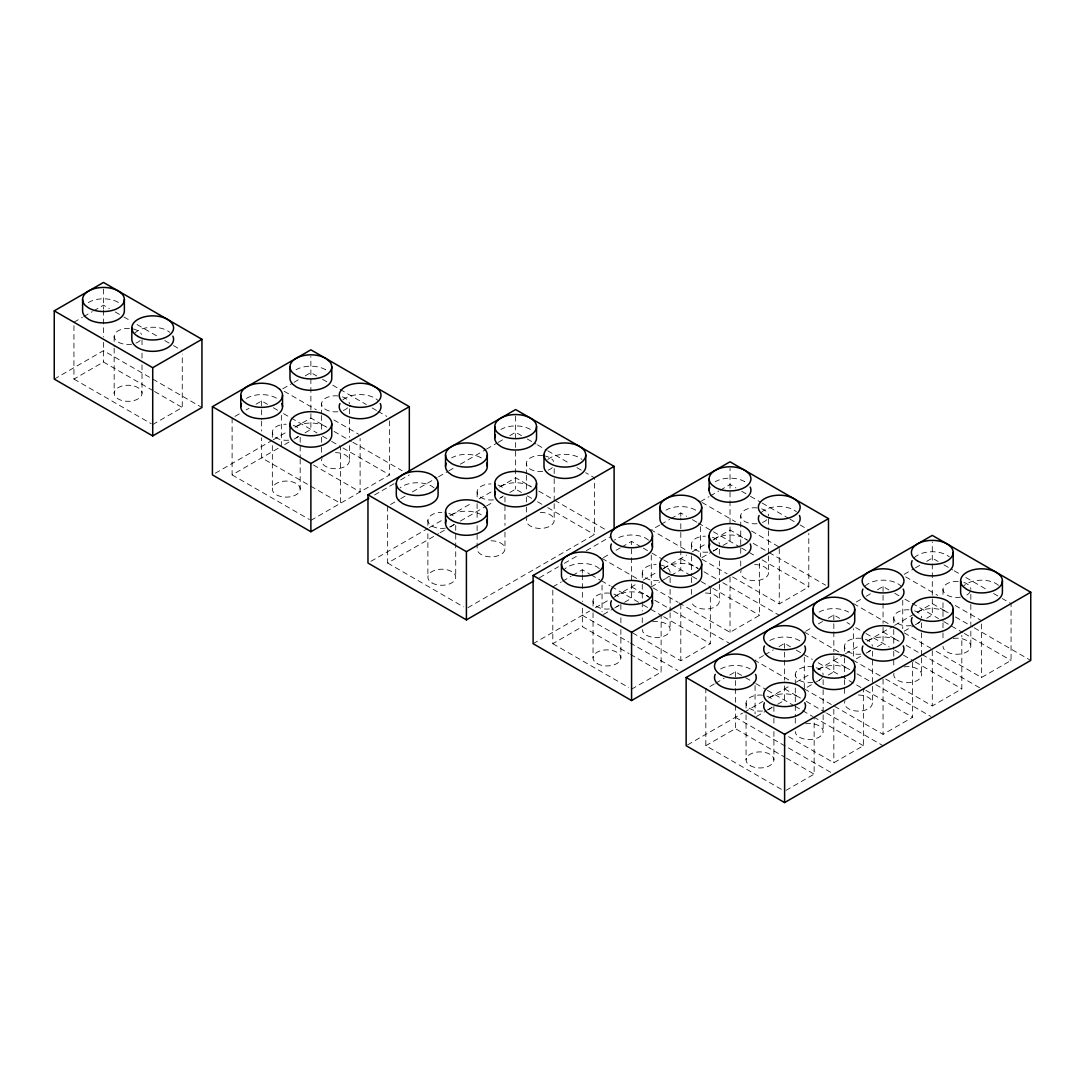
<?xml version="1.0" encoding="UTF-8"?>
<svg xmlns="http://www.w3.org/2000/svg" width="1085" height="1085" viewBox="0 0 1085 1085"><rect width="100%" height="100%" fill="white"/><g stroke="black" fill="none" stroke-linecap="round" stroke-linejoin="round"><path stroke-width="0.75" stroke-dasharray="5 3.75" d="M73.943 322.231L82.379 317.363M83.789 316.549L92.225 311.68M93.636 310.866L103.482 305.183L109.314 308.547M54.25 379.085L103.482 350.658L201.946 407.499M73.943 325.581L73.943 379.085L103.482 362.024L153.08 390.654M152.714 424.56L182.253 407.499L182.253 353.995M234.916 416.423L240.544 413.168M246.173 409.927L248.98 408.299M256.019 404.23L261.648 400.989L267.48 404.352M282.751 388.81L292.584 383.127M293.994 382.313L298.212 379.872M305.251 375.817L310.88 372.562L316.712 375.939M215.318 473.209L271.779 440.618M273.23 439.778L287.715 431.423M294.944 427.232L310.88 418.037L326.802 427.232M232.109 418.037L232.109 474.891L278.791 447.942M288.99 442.043L281.34 446.464L281.34 413.019M293.994 439.154L298.212 436.726M305.048 432.779L310.88 429.416L310.88 356.477M310.88 520.366L389.637 474.891L389.637 418.037M374.583 494.95L394.859 483.245M400.65 479.909L409.33 474.891M390.559 504.498L399.294 499.466M400.745 498.625L405.112 496.103M412.381 491.912L437.106 477.631M438.557 476.79L447.291 471.758M448.742 470.917L454.561 467.554M460.379 464.19L485.103 449.922M486.555 449.082L496.74 443.195M498.191 442.368L502.558 439.845M509.828 435.641L515.646 432.291L521.492 435.655M370.88 561.338L427.91 528.422M429.375 527.568L443.996 519.132M449.855 515.755L471.785 503.087M479.095 498.869L492.251 491.274M499.561 487.043L515.646 477.766L531.582 486.962M387.657 506.18L387.657 563.034L438.557 533.644M440.022 532.803L444.375 530.28M450.194 526.917L454.561 524.408M460.379 521.044L485.103 506.763M486.555 505.922L493.838 501.731M499.656 498.368L502.558 496.686M509.828 492.495L515.646 489.132L521.492 492.495M467.879 607.668L594.417 534.607L594.417 477.766L585.669 472.707M539.53 577.668L558.544 566.682M564.39 563.305L579.01 554.869M586.32 550.651L611.18 536.302M552.808 586.849L561.243 581.98M562.654 581.167L571.09 576.284M572.5 575.484L582.347 569.788L589.643 574.006M603.436 557.609L610.475 553.553M616.104 550.298L620.322 547.871M621.732 547.057L631.578 541.374L641.791 547.26M659.707 525.126L651.271 529.995L687.727 551.058M661.118 524.313L669.553 519.444M670.964 518.63L680.81 512.947L686.642 516.311M700.49 501.582L708.939 496.713M710.336 495.899L718.785 491.017M720.182 490.217L730.029 484.52L735.874 487.897M533.115 643.69L589.589 611.086M595.38 607.749L608.4 600.222M615.643 596.045L637.37 583.499M643.161 580.163L657.632 571.795M663.423 568.459L686.602 555.086M692.393 551.736L706.864 543.382M714.106 539.204L730.029 530.009L747.402 540.032M552.808 590.186L552.808 643.69L582.347 626.642L629.015 653.59M603.436 614.463L613.283 608.78M614.693 607.966L623.129 603.084M624.54 602.284L631.578 598.215L631.578 546.392M651.271 586.849L659.707 581.98M661.118 581.167L669.553 576.298M670.964 575.484L680.81 569.788L680.81 517.965M701.9 557.609L711.746 551.926M713.157 551.112L721.593 546.243M723.003 545.429L730.029 541.374L730.029 468.449M631.578 689.165L661.118 672.117L661.118 615.276M632.663 632.962L680.81 660.751L710.336 643.69L710.336 586.849M678.979 602.853L730.029 632.324L759.568 615.276L759.568 558.422M732.592 576.949L779.261 603.897L808.8 586.849L808.8 533.345M714.269 683.998L705.833 688.866L705.833 745.707L784.604 791.196M715.68 683.184L724.115 678.315M729.744 675.06L735.372 671.818L744.12 676.864M763.501 655.571L755.065 660.439L790.07 680.661M764.911 654.757L773.347 649.888M778.976 646.633L784.604 643.391L790.436 646.755M805.694 631.212L812.733 627.144M818.361 623.902L822.579 621.461M828.208 618.219L833.836 614.964L839.668 618.341M856.336 601.972L860.554 599.544M866.183 596.289L870.401 593.848M877.44 589.792L883.054 586.551L888.9 589.914M904.158 574.358L914.004 568.676M915.414 567.862L921.043 564.62M926.658 561.365L932.286 558.124L938.118 561.487M687.592 744.88L742.615 713.116M744.052 712.275L762.877 701.412M768.668 698.062L790.395 685.53M796.187 682.18L810.658 673.826M817.9 669.635L843.967 654.594M845.418 653.753L859.89 645.399M867.132 641.221L893.199 626.167M894.65 625.34L932.286 603.599L948.222 612.794M705.833 745.707L735.372 728.659L784.97 757.289M756.476 716.48L766.308 710.797M767.719 709.983L776.155 705.114M777.565 704.301L784.604 700.232L784.604 681.841M804.297 657.103L804.297 688.866L814.143 683.184M815.54 682.37L822.579 678.315M828.208 675.06L833.836 671.818L833.836 653.428M856.336 658.826L860.554 656.384M866.183 653.143L870.401 650.702M877.44 646.646L883.054 643.391L883.054 625.001M904.158 631.212L914.004 625.53M915.414 624.716L921.043 621.461M926.658 618.219L932.286 614.964L932.286 542.039M786.001 790.382L814.143 774.134L814.143 717.293M788.605 736.661L833.836 762.769L863.362 745.707L863.362 688.866M804.297 688.866L883.054 734.342L912.593 717.293L912.593 660.439M885.618 678.966L932.286 705.928L961.825 688.866L961.825 635.362M936.301 651.393L981.518 677.501L1011.057 660.439L1011.057 603.599L1002.309 598.54M943.964 564.865L952.711 569.91M954.176 570.751L960.008 574.128M965.84 577.491L987.716 590.118M993.548 593.495L1000.845 597.699M905.663 576.867L937.766 595.394M955.261 605.498L981.518 620.647M741.706 491.261L749.003 495.479M750.454 496.32L760.666 502.206M762.131 503.047L788.375 518.21M789.839 519.05L798.587 524.109M800.052 524.95L808.8 529.995M955.451 616.972L972.838 627.008M974.276 627.849L1030.75 660.439M894.732 593.278L899.099 595.814M904.944 599.178L910.776 602.541M912.227 603.382L938.484 618.545M943.964 621.705L962.924 632.65M964.375 633.491L1011.057 660.439M701.954 502.423L735.508 521.79M751.552 531.053L779.261 547.057M753.207 543.382L767.678 551.736M769.129 552.577L825.604 585.181M853.529 603.599L888.534 623.807M904.212 632.867L930.835 648.233M692.474 519.688L696.855 522.211M698.306 523.051L740.241 547.26M741.706 548.115L756.652 556.741M762.131 559.901L808.8 586.849M883.054 632.026L898.99 641.221M906.233 645.399L920.704 653.753M922.155 654.594L980.067 688.026M846.965 622.546L849.88 624.228M855.712 627.605L864.46 632.65M865.925 633.491L889.266 646.972M894.732 650.132L902.381 654.553M903.479 655.177L913.692 661.077M915.157 661.918L961.825 688.866M527.324 439.018L536.071 444.077M537.536 444.918L546.284 449.977M547.735 450.817L569.625 463.444M576.908 467.649L584.205 471.867M701.954 559.263L727.113 573.789M680.81 558.422L698.184 568.459M703.975 571.795L717.009 579.322M722.8 582.672L779.261 615.276M804.297 632.026L839.302 652.234M880.138 675.819L853.529 660.439L853.529 628.676M643.242 548.115L650.539 552.319M651.99 553.16L662.203 559.06M663.667 559.901L691.009 575.687M692.474 576.528L700.137 580.95M701.222 581.587L711.434 587.473M712.899 588.328L759.568 615.276M833.836 660.439L849.758 669.635M857.001 673.826L870.034 681.339M875.826 684.689L930.849 716.453M538.811 491.139L553.296 499.493M554.747 500.334L606.868 530.429M796.268 650.132L812.312 659.395M818.144 662.759L840.034 675.399M841.485 676.24L864.46 689.504M865.925 690.345L912.593 717.293M527.324 495.872L531.691 498.395M537.536 501.758L541.903 504.294M547.735 507.658L594.417 534.607M322.543 379.302L326.924 381.825M332.756 385.202L338.588 388.566M340.053 389.406L366.31 404.569M372.141 407.933L376.522 410.455M377.973 411.31L386.721 416.355M602.039 558.422L638.509 579.485M653.089 587.894L677.881 602.216M631.578 586.849L648.952 596.886M654.743 600.222L672.117 610.258M673.568 611.086L730.029 643.69M284.256 391.305L316.345 409.832M333.854 419.936L358.647 434.258M591.094 574.847L599.842 579.905M601.307 580.746L610.055 585.792M611.52 586.632L641.791 604.114M643.242 604.955L662.203 615.9M663.667 616.741L710.336 643.69M784.604 688.866L800.527 698.062M806.318 701.412L825.142 712.275M826.594 713.116L883.054 745.707M334.044 431.423L351.418 441.446M352.869 442.287L402.101 470.714M115.146 311.91L122.442 316.128M123.907 316.969L131.19 321.187M137.036 324.551L158.912 337.177M164.744 340.554L172.04 344.759M173.492 345.6L182.253 350.658M745.585 677.705L754.333 682.763M755.797 683.604L765.996 689.504M767.461 690.345L793.718 705.494M795.169 706.335L812.679 716.453M813.777 717.077L863.362 745.707M273.312 407.729L277.692 410.252M283.524 413.616L317.078 432.983M322.543 436.143L330.206 440.564M331.657 441.405L340.419 446.464L340.419 503.304L261.648 457.829L261.648 437.77M342.969 447.942L389.637 474.891M582.347 615.276L628.676 642.022M630.127 642.862L677.908 670.449M313.429 464.99L360.111 491.939L360.111 438.435M630.48 654.431L661.118 672.117M735.372 717.293L833.836 774.134M154.531 391.495L182.253 407.499M786.422 758.13L814.143 774.134M552.808 643.69L628.663 687.483M73.943 379.085L151.249 423.72M387.657 563.034L463.498 606.827M232.109 474.891L309.415 519.525M998.471 585.344L996.233 583.676A20.886 12.057 0 0 0 963.399 586.239M947.015 612.103L947.056 612.13A20.886 12.057 0 0 0 914.167 614.652M744.758 481.659L744.798 481.686A20.886 12.057 0 0 0 715.218 481.713M897.783 640.516L897.824 640.557A20.886 12.057 0 0 0 868.244 640.57M695.526 510.072L695.566 510.113A20.886 12.057 0 0 0 665.987 510.14M530.416 429.443L530.375 429.416A20.886 12.057 0 0 0 500.836 429.47M848.592 668.97L848.551 668.943A20.886 12.057 0 0 0 815.703 671.506M648.532 540.167L646.294 538.499A20.886 12.057 0 0 0 614.422 540.181M481.143 457.843L481.184 457.87A20.886 12.057 0 0 0 451.604 457.897M799.36 697.397L799.319 697.37A20.886 12.057 0 0 0 769.78 697.424M599.3 568.594L597.062 566.926A20.886 12.057 0 0 0 564.227 569.489M325.595 369.7L325.636 369.727A20.886 12.057 0 0 0 296.056 369.754M434.149 487.924L431.911 486.256A20.886 12.057 0 0 0 400.039 487.938M276.404 398.154L276.363 398.114A20.886 12.057 0 0 0 243.528 400.677M118.197 302.308L118.238 302.335A20.886 12.057 0 0 0 86.325 303.976M981.518 623.997L981.518 677.501M970.831 594.404L970.831 602.758M970.831 604.44L970.831 624.499M970.831 631.185L970.831 646.24M942.987 589.386L942.987 596.072M942.987 602.758L942.987 621.149M942.987 622.831L942.987 631.185M942.987 632.853L942.987 639.54M932.286 650.742L932.286 705.928M921.599 622.831L921.599 631.185M921.599 632.853L921.599 656.262M921.599 657.93L921.599 674.653M902.747 600.249L902.747 628.676M893.755 617.813L893.755 627.849M893.755 629.517L893.755 649.576M893.755 651.244L893.755 667.967M883.054 586.551L883.054 601.592M883.054 603.26L883.054 623.332M883.054 679.169L883.054 734.342M872.367 651.244L872.367 684.689M872.367 686.357L872.367 703.08M844.523 646.24L844.523 656.262M844.523 657.93L844.523 678.003M844.523 679.671L844.523 696.394M833.836 614.964L833.836 630.019M833.836 631.687L833.836 651.746M833.836 709.264L833.836 762.769M823.135 679.671L823.135 688.026M823.135 689.707L823.135 713.116M823.135 714.784L823.135 731.507M812.814 666.895A13.929 8.043 0 0 0 795.291 674.653L795.291 686.357M795.291 688.026L795.291 716.453M795.291 718.121L795.291 724.821M784.604 643.391L784.604 658.432M784.604 660.114L784.604 680.173M779.261 548.725L779.261 603.897M773.903 706.416L773.903 716.453M773.903 718.121L773.903 724.807M773.903 731.507L773.903 759.92M768.573 519.132L768.573 529.168M768.573 530.836L768.573 554.245M768.573 555.913L768.573 572.636M755.065 685.53L755.065 713.944M746.06 703.08L746.06 713.116M746.06 714.784L746.06 759.92M757.072 507.875A13.929 8.043 0 0 0 740.729 515.795L740.729 554.245M740.729 560.931L740.729 569.299M735.372 671.818L735.372 686.859M735.372 688.527L735.372 703.582M735.372 705.25L735.372 728.659M730.029 577.152L730.029 632.324M719.341 549.227L719.341 554.245M719.341 560.931L719.341 582.672M719.341 584.34L719.341 601.063A13.929 8.043 0 0 1 705.413 609.092A13.929 8.043 0 0 1 691.498 601.063M700.49 526.659L700.49 556.754M691.498 544.209L691.498 554.245M691.498 555.913L691.498 575.986M691.498 577.654L691.498 582.672M691.498 589.358L691.498 596.045M680.81 512.947L680.81 516.297M680.81 603.897L680.81 660.751M670.11 577.654L670.11 582.672M670.11 589.358L670.11 611.086M670.11 612.767L670.11 629.476M651.271 555.086L651.271 585.181M642.266 572.636L642.266 582.672M642.266 584.34L642.266 611.086M642.266 617.772L642.266 622.79M631.578 541.374L631.578 544.711M620.878 604.399L620.878 611.086M620.878 617.772L620.878 622.79M620.878 629.476L620.878 657.903M602.039 585.181L602.039 611.926M593.034 601.063L593.034 611.086M593.034 612.767L593.034 657.903M582.347 569.788L582.347 573.138M582.347 574.806L582.347 601.565M582.347 608.251L582.347 626.642M554.191 468.571L554.191 476.925M554.191 478.594L554.191 502.002M554.191 503.671L554.191 520.393M542.69 455.632A13.929 8.043 0 0 0 526.347 463.553L526.347 473.575M526.347 475.257L526.347 490.298M526.347 496.984L526.347 505.352M526.347 507.02L526.347 517.057M515.646 416.206L515.646 489.132M504.959 496.984L504.959 525.411M504.959 532.098L504.959 548.82A13.929 8.043 0 0 1 491.03 556.863A13.929 8.043 0 0 1 477.115 548.82L477.115 525.411M477.115 491.966L477.115 502.002M477.115 503.671L477.115 518.725M455.727 525.411L455.727 577.247M427.883 520.393L427.883 525.411M427.883 533.766L427.883 577.247M349.411 408.842L349.411 417.21M349.411 418.878L349.411 437.269M349.411 445.623L349.411 460.677M337.91 395.916A13.929 8.043 0 0 0 321.567 403.823L321.567 413.86M321.567 415.528L321.567 430.582M321.567 437.269L321.567 445.623M321.567 447.305L321.567 457.327M300.179 437.269L300.179 457.327M300.179 459.009L300.179 489.104A13.929 8.043 0 0 1 279.293 496.062A13.929 8.043 0 0 1 279.293 482.133A13.929 8.043 0 0 1 300.179 489.104M272.335 432.25L272.335 437.269M272.335 445.623L272.335 489.104M261.648 400.989L261.648 419.38M261.648 421.048L261.648 431.084M142.013 339.795L142.013 346.481M142.013 353.167L142.013 358.186M142.013 364.872L142.013 393.285A13.929 8.043 0 0 1 121.127 400.257A13.929 8.043 0 0 1 121.127 386.328A13.929 8.043 0 0 1 142.013 393.285M114.169 336.445L114.169 346.481M114.169 348.149L114.169 393.285M103.482 289.098L103.482 309.062M103.482 310.202L103.482 336.947M103.482 342.345L103.482 362.024M717.483 548.237A13.929 8.043 0 0 1 712.384 551.18M707.84 552.129A13.929 8.043 0 0 1 691.552 544.914A13.929 8.043 0 0 1 705.413 536.18M712.384 537.251A13.929 8.043 0 0 1 719.341 544.209M705.413 593.02A13.929 8.043 0 0 1 719.341 601.063M619.02 605.077A13.929 8.043 0 0 1 616.809 606.746M609.377 608.97A13.929 8.043 0 0 1 593.047 600.71A13.929 8.043 0 0 1 610.557 593.292M613.92 594.092A13.929 8.043 0 0 1 620.403 598.974M712.926 540.14A20.886 12.057 0 0 1 747.145 540.14M613.486 597.876A20.886 12.057 0 0 1 649.657 597.876M766.702 519.81A13.929 8.043 0 0 1 761.616 522.753M757.072 523.702A13.929 8.043 0 0 1 740.729 515.795M761.616 508.824A13.929 8.043 0 0 1 768.573 515.795M754.645 564.593A13.929 8.043 0 0 1 768.519 573.341A13.929 8.043 0 0 1 752.231 580.556A13.929 8.043 0 0 1 741.204 570.561M668.251 576.65A13.929 8.043 0 0 1 666.041 578.319M658.609 580.556A13.929 8.043 0 0 1 642.32 573.341A13.929 8.043 0 0 1 656.194 564.593M659.788 564.865A13.929 8.043 0 0 1 670.11 572.636M652.587 621.719A13.929 8.043 0 0 1 669.906 628.079A13.929 8.043 0 0 1 657.402 637.492A13.929 8.043 0 0 1 642.266 629.476M663.694 568.567A20.886 12.057 0 0 1 697.913 568.567M761.182 512.608A20.886 12.057 0 0 1 796.376 511.713M822.661 676.742A13.929 8.043 0 0 1 819.066 680.336M812.814 682.424A13.929 8.043 0 0 1 795.291 674.653M816.178 667.695A13.929 8.043 0 0 1 823.135 674.653M805.612 723.736A13.929 8.043 0 0 1 822.932 730.11A13.929 8.043 0 0 1 810.427 739.509A13.929 8.043 0 0 1 795.291 731.507M769.835 640.543A20.886 12.057 0 0 1 802.683 643.052M970.356 591.474A13.929 8.043 0 0 1 963.873 596.343M960.51 597.157A13.929 8.043 0 0 1 943.001 589.738A13.929 8.043 0 0 1 959.33 581.465M963.873 582.428A13.929 8.043 0 0 1 970.831 589.386M953.295 638.468A13.929 8.043 0 0 1 970.614 644.843A13.929 8.043 0 0 1 958.123 654.241A13.929 8.043 0 0 1 942.987 646.24M864.976 586.198A20.886 12.057 0 0 1 901.147 586.198M858.452 695.037A13.929 8.043 0 0 1 872.313 703.785A13.929 8.043 0 0 1 856.024 711A13.929 8.043 0 0 1 844.998 701.005M870.509 650.254A13.929 8.043 0 0 1 868.285 651.922M860.866 654.146A13.929 8.043 0 0 1 844.537 645.887A13.929 8.043 0 0 1 862.046 638.468M865.41 639.268A13.929 8.043 0 0 1 872.367 646.24M819.066 612.13A20.886 12.057 0 0 1 848.606 612.13M772.045 707.095A13.929 8.043 0 0 1 766.946 710.038M762.402 711A13.929 8.043 0 0 1 746.073 702.727A13.929 8.043 0 0 1 763.596 695.309M766.946 696.122A13.929 8.043 0 0 1 773.429 700.991M904.076 666.895A13.929 8.043 0 0 1 921.545 673.961A13.929 8.043 0 0 1 906.463 682.668A13.929 8.043 0 0 1 894.23 672.578M921.124 619.888A13.929 8.043 0 0 1 917.517 623.495M911.278 625.57A13.929 8.043 0 0 1 893.769 618.165A13.929 8.043 0 0 1 910.098 609.892M914.641 610.855A13.929 8.043 0 0 1 921.599 617.813M720.603 668.97A20.886 12.057 0 0 1 750.142 668.97M914.207 557.771A20.886 12.057 0 0 1 949.402 556.89M451.645 514.71A20.886 12.057 0 0 1 481.184 514.71M547.762 459.484A20.886 12.057 0 0 1 581.994 459.484M453.869 524.421A13.929 8.043 0 0 1 448.77 527.351M445.406 528.164A13.929 8.043 0 0 1 428.005 521.451A13.929 8.043 0 0 1 441.812 512.351M448.77 513.436A13.929 8.043 0 0 1 455.252 518.318M500.877 486.283A20.886 12.057 0 0 1 530.416 486.283M491.03 540.778A13.929 8.043 0 0 1 504.959 548.82M552.319 467.567A13.929 8.043 0 0 1 547.233 470.51M542.69 471.473A13.929 8.043 0 0 1 526.347 463.553M543.87 455.781A13.929 8.043 0 0 1 553.716 461.464M540.262 512.351A13.929 8.043 0 0 1 554.137 521.098A13.929 8.043 0 0 1 537.848 528.314A13.929 8.043 0 0 1 526.822 518.318M503.101 495.994A13.929 8.043 0 0 1 500.877 497.662M493.458 499.887A13.929 8.043 0 0 1 477.169 492.671A13.929 8.043 0 0 1 491.03 483.937M498.001 485.009A13.929 8.043 0 0 1 504.484 489.891M298.321 436.279A13.929 8.043 0 0 1 296.11 437.933M288.678 440.171A13.929 8.043 0 0 1 272.389 432.956A13.929 8.043 0 0 1 286.264 424.208M293.221 425.293A13.929 8.043 0 0 1 299.704 430.175M296.11 426.568A20.886 12.057 0 0 1 325.649 426.568M347.553 407.852A13.929 8.043 0 0 1 342.453 410.795M337.91 411.744A13.929 8.043 0 0 1 321.567 403.823M342.453 396.866A13.929 8.043 0 0 1 349.411 403.823M335.496 452.635A13.929 8.043 0 0 1 349.356 461.383A13.929 8.043 0 0 1 333.068 468.598A13.929 8.043 0 0 1 322.042 458.589M342.996 399.755A20.886 12.057 0 0 1 378.19 400.636M134.621 333.258A20.886 12.057 0 0 1 169.816 332.376M140.155 340.459A13.929 8.043 0 0 1 135.055 343.402M131.705 344.216A13.929 8.043 0 0 1 114.644 338.52A13.929 8.043 0 0 1 124.49 328.674A13.929 8.043 0 0 1 141.538 334.37M597.116 663.586A13.929 8.043 0 0 0 620.403 659.992A13.929 8.043 0 0 0 603.355 650.146A13.929 8.043 0 0 0 597.116 663.586M750.142 765.603A13.929 8.043 0 0 0 773.429 762.009A13.929 8.043 0 0 0 756.381 752.163A13.929 8.043 0 0 0 750.142 765.603M431.966 582.93A13.929 8.043 0 0 0 455.252 579.322A13.929 8.043 0 0 0 438.204 569.476A13.929 8.043 0 0 0 431.966 582.93"/><path stroke-width="1.5" d="M54.25 310.866L103.482 282.439L201.946 339.293L201.946 407.499L152.714 435.926L54.25 379.085L54.25 310.866L152.714 367.707L201.946 339.293M368.791 498.3L310.88 531.731L212.416 474.891L212.416 406.672L310.88 349.831L409.33 406.672L409.33 471.555M212.416 406.672L310.88 463.512L409.33 406.672M533.684 581.045L466.414 619.874L367.964 563.034L367.964 494.814L515.646 409.547L614.11 466.387L614.11 529.616M367.964 494.814L466.414 551.655L614.11 466.387M533.115 575.484L730.029 461.79L828.492 518.63L828.492 586.849L631.578 700.544L533.115 643.69L533.115 575.484L631.578 632.324L828.492 518.63M686.14 677.501L932.286 535.38L1030.75 592.234L1030.75 660.439L784.604 802.561L686.14 745.707L686.14 677.501L784.604 734.342L1030.75 592.234M1002.404 580.814L1002.404 592.193A20.886 12.057 0 0 1 989.574 603.355A20.886 12.057 0 0 1 966.803 600.792L963.466 598.296A20.886 12.057 0 0 1 960.632 592.274L960.632 580.895M953.172 552.441L953.172 563.807A20.886 12.057 0 0 1 929.56 575.769A20.886 12.057 0 0 1 912.119 560.687M953.172 609.241L953.172 620.606A20.886 12.057 0 0 1 940.342 631.782A20.886 12.057 0 0 1 917.571 629.205L914.235 626.723A20.886 12.057 0 0 1 912.092 617.568M854.722 609.282L854.722 620.647A20.886 12.057 0 0 1 833.836 632.718A20.886 12.057 0 0 1 812.95 620.647L812.95 609.282M854.722 666.082L854.722 677.46A20.886 12.057 0 0 1 841.892 688.622A20.886 12.057 0 0 1 819.107 686.059L815.771 683.564A20.886 12.057 0 0 1 812.95 677.542L812.95 666.163M784.604 734.342L784.604 802.561M709.142 478.878L709.142 490.257M709.142 535.692L709.142 547.057M701.697 507.224L701.697 518.589A20.886 12.057 0 0 1 688.866 529.751A20.886 12.057 0 0 1 666.082 527.188L662.745 524.692A20.886 12.057 0 0 1 659.924 518.671L659.924 507.305M701.697 564.105L701.697 575.484A20.886 12.057 0 0 1 680.81 587.541A20.886 12.057 0 0 1 659.911 575.484L659.911 564.105M652.465 535.651L652.465 547.016M652.465 592.532A20.886 12.057 0 0 1 621.135 602.975A20.886 12.057 0 0 1 621.135 582.089A20.886 12.057 0 0 1 652.465 592.532L652.465 603.897M631.578 632.324L631.578 700.544M603.233 564.064L603.233 575.443A20.886 12.057 0 0 1 590.403 586.605A20.886 12.057 0 0 1 567.631 584.028L564.295 581.546A20.886 12.057 0 0 1 561.46 575.525L561.46 564.146M585.764 455.022A20.886 12.057 0 0 1 554.435 465.465A20.886 12.057 0 0 1 554.435 444.579A20.886 12.057 0 0 1 585.764 455.022L585.764 466.387A20.886 12.057 0 0 1 564.878 478.444A20.886 12.057 0 0 1 543.992 466.387L543.992 455.022M536.533 426.554L536.533 437.933A20.886 12.057 0 0 1 523.702 449.095A20.886 12.057 0 0 1 500.931 446.518L497.595 444.036A20.886 12.057 0 0 1 495.452 434.882M536.533 483.449A20.886 12.057 0 0 1 505.203 493.892A20.886 12.057 0 0 1 505.203 473.006A20.886 12.057 0 0 1 536.533 483.449L536.533 494.814A20.886 12.057 0 0 1 512.92 506.776A20.886 12.057 0 0 1 495.479 491.695M494.76 426.636L494.76 438.014M494.76 483.449L494.76 494.814M487.301 454.981L487.301 466.347M487.301 511.862L487.301 523.241M466.414 551.655L466.414 619.874M445.528 455.063L445.528 466.428M445.528 511.862L445.528 523.241M438.082 483.408L438.082 494.774A20.886 12.057 0 0 1 425.252 505.935A20.886 12.057 0 0 1 402.467 503.372L399.144 500.877A20.886 12.057 0 0 1 396.31 494.855L396.31 483.49M331.766 366.839L331.766 378.204A20.886 12.057 0 0 1 318.936 389.379A20.886 12.057 0 0 1 296.151 386.802L292.828 384.307A20.886 12.057 0 0 1 289.993 378.285L289.993 366.92M331.766 423.72A20.886 12.057 0 0 1 300.437 434.163A20.886 12.057 0 0 1 300.437 413.276A20.886 12.057 0 0 1 331.766 423.72L331.766 435.099A20.886 12.057 0 0 1 310.88 447.156A20.886 12.057 0 0 1 289.993 435.099L289.993 423.72M310.88 463.512L310.88 531.731M282.534 395.265L282.534 406.631M240.762 395.347L240.762 406.712M152.714 367.707L152.714 435.926M131.827 327.914L131.827 339.293A20.886 12.057 0 0 0 155.44 351.242A20.886 12.057 0 0 0 172.881 336.16M124.368 299.46L124.368 310.825A20.886 12.057 0 0 1 111.538 321.987A20.886 12.057 0 0 1 88.767 319.424L85.43 316.928A20.886 12.057 0 0 1 82.596 310.907L82.596 299.541M651.732 543.897A20.886 12.057 0 0 1 642.076 557.473A20.886 12.057 0 0 1 616.85 555.615L613.527 553.119A20.886 12.057 0 0 1 611.384 543.978M750.196 487.056A20.886 12.057 0 0 1 740.54 500.633A20.886 12.057 0 0 1 715.313 498.761L711.977 496.279A20.886 12.057 0 0 1 709.834 487.124M651.746 600.778A20.886 12.057 0 0 1 631.578 615.955A20.886 12.057 0 0 1 611.398 600.778M750.21 543.938A20.886 12.057 0 0 1 730.029 559.114A20.886 12.057 0 0 1 709.861 543.938M799.442 515.511A20.886 12.057 0 0 1 779.261 530.687A20.886 12.057 0 0 1 759.093 515.511M804.772 645.955A20.886 12.057 0 0 1 784.604 661.131A20.886 12.057 0 0 1 764.423 645.955M903.235 589.114A20.886 12.057 0 0 1 883.054 604.291A20.886 12.057 0 0 1 862.887 589.114M804.758 702.754A20.886 12.057 0 0 1 795.102 716.344A20.886 12.057 0 0 1 769.875 714.472L766.553 711.991A20.886 12.057 0 0 1 764.41 702.836M755.54 674.382A20.886 12.057 0 0 1 735.372 689.558A20.886 12.057 0 0 1 715.191 674.382M903.222 645.914A20.886 12.057 0 0 1 893.565 659.504A20.886 12.057 0 0 1 868.339 657.632L865.003 655.137A20.886 12.057 0 0 1 862.873 645.995M486.595 520.122A20.886 12.057 0 0 1 466.414 535.298A20.886 12.057 0 0 1 446.247 520.122M486.582 463.227A20.886 12.057 0 0 1 476.925 476.817A20.886 12.057 0 0 1 451.699 474.945L448.363 472.45A20.886 12.057 0 0 1 446.233 463.309M281.802 403.511A20.886 12.057 0 0 1 272.145 417.101A20.886 12.057 0 0 1 246.932 415.23L243.596 412.734A20.886 12.057 0 0 1 241.453 403.593M380.279 403.552A20.886 12.057 0 0 1 360.111 418.729A20.886 12.057 0 0 1 339.93 403.552M999.57 574.792L996.233 572.31A20.886 12.057 0 0 0 968.756 571.32A20.886 12.057 0 0 0 963.466 586.931L966.803 589.413A20.886 12.057 0 0 0 994.294 590.403A20.886 12.057 0 0 0 999.57 574.792M950.338 603.219L947.015 600.724A20.886 12.057 0 0 0 919.524 599.747A20.886 12.057 0 0 0 914.235 615.344L917.571 617.84A20.886 12.057 0 0 0 945.062 618.83A20.886 12.057 0 0 0 950.338 603.219M748.08 472.775L744.758 470.28A20.886 12.057 0 0 0 717.266 469.303A20.886 12.057 0 0 0 711.977 484.9L715.313 487.396A20.886 12.057 0 0 0 742.805 488.386A20.886 12.057 0 0 0 748.08 472.775M901.12 631.646L897.783 629.151A20.886 12.057 0 0 0 870.292 628.161A20.886 12.057 0 0 0 865.003 643.771L868.339 646.267A20.886 12.057 0 0 0 895.83 647.243A20.886 12.057 0 0 0 901.12 631.646M698.862 501.202L695.526 498.707A20.886 12.057 0 0 0 668.034 497.717A20.886 12.057 0 0 0 662.745 513.327L666.082 515.823A20.886 12.057 0 0 0 693.573 516.799A20.886 12.057 0 0 0 698.862 501.202M533.698 420.532L530.375 418.05A20.886 12.057 0 0 0 502.884 417.06A20.886 12.057 0 0 0 497.595 432.671L500.931 435.153A20.886 12.057 0 0 0 528.422 436.143A20.886 12.057 0 0 0 533.698 420.532M851.888 660.06L848.551 657.578A20.886 12.057 0 0 0 821.06 656.588A20.886 12.057 0 0 0 815.771 672.198L819.107 674.68A20.886 12.057 0 0 0 846.598 675.67A20.886 12.057 0 0 0 851.888 660.06M649.63 529.616L646.294 527.134A20.886 12.057 0 0 0 618.803 526.144A20.886 12.057 0 0 0 613.527 541.754L616.85 544.236A20.886 12.057 0 0 0 644.341 545.226A20.886 12.057 0 0 0 649.63 529.616M484.48 448.959L481.143 446.464A20.886 12.057 0 0 0 453.652 445.474A20.886 12.057 0 0 0 448.363 461.084L451.699 463.58A20.886 12.057 0 0 0 479.19 464.57A20.886 12.057 0 0 0 484.48 448.959M802.656 688.487L799.319 685.991A20.886 12.057 0 0 0 771.828 685.015A20.886 12.057 0 0 0 766.553 700.612L769.875 703.107A20.886 12.057 0 0 0 797.366 704.097A20.886 12.057 0 0 0 802.656 688.487M600.398 558.043L597.062 555.547A20.886 12.057 0 0 0 569.571 554.571A20.886 12.057 0 0 0 564.295 570.167L567.631 572.663A20.886 12.057 0 0 0 595.109 573.653A20.886 12.057 0 0 0 600.398 558.043M328.931 360.817L325.595 358.321A20.886 12.057 0 0 0 298.104 357.331A20.886 12.057 0 0 0 292.828 372.942L296.151 375.437A20.886 12.057 0 0 0 323.642 376.427A20.886 12.057 0 0 0 328.931 360.817M435.248 477.386L431.911 474.891A20.886 12.057 0 0 0 404.42 473.901A20.886 12.057 0 0 0 399.144 489.511L402.467 492.007A20.886 12.057 0 0 0 429.958 492.983A20.886 12.057 0 0 0 435.248 477.386M279.699 389.244L276.363 386.748A20.886 12.057 0 0 0 248.872 385.758A20.886 12.057 0 0 0 243.596 401.369L246.932 403.864A20.886 12.057 0 0 0 274.41 404.841A20.886 12.057 0 0 0 279.699 389.244M121.534 293.425L118.197 290.943A20.886 12.057 0 0 0 90.706 289.953A20.886 12.057 0 0 0 85.43 305.563L88.767 308.045A20.886 12.057 0 0 0 116.244 309.035A20.886 12.057 0 0 0 121.534 293.425M666.041 572.636A20.886 12.057 0 0 0 700.978 567.224A20.886 12.057 0 0 0 675.399 552.455A20.886 12.057 0 0 0 666.041 572.636M719.586 546.135A20.886 12.057 0 0 0 750.915 535.692A20.886 12.057 0 0 0 719.586 525.248A20.886 12.057 0 0 0 719.586 546.135M768.817 517.708A20.886 12.057 0 0 0 800.147 507.265A20.886 12.057 0 0 0 768.817 496.821A20.886 12.057 0 0 0 768.817 517.708M769.835 646.226A20.886 12.057 0 0 0 804.772 640.828A20.886 12.057 0 0 0 779.193 626.059A20.886 12.057 0 0 0 769.835 646.226M868.285 589.386A20.886 12.057 0 0 0 903.235 583.988A20.886 12.057 0 0 0 877.656 569.218A20.886 12.057 0 0 0 868.285 589.386M819.066 617.813A20.886 12.057 0 0 0 854.003 612.401A20.886 12.057 0 0 0 828.425 597.632A20.886 12.057 0 0 0 819.066 617.813M720.603 674.653A20.886 12.057 0 0 0 755.54 669.255A20.886 12.057 0 0 0 729.961 654.486A20.886 12.057 0 0 0 720.603 674.653M917.517 560.959A20.886 12.057 0 0 0 952.467 555.561A20.886 12.057 0 0 0 926.888 540.791A20.886 12.057 0 0 0 917.517 560.959M451.645 520.393A20.886 12.057 0 0 0 486.595 514.995A20.886 12.057 0 0 0 461.017 500.226A20.886 12.057 0 0 0 451.645 520.393M349.668 405.749A20.886 12.057 0 0 0 380.998 395.306A20.886 12.057 0 0 0 349.668 384.863A20.886 12.057 0 0 0 349.668 405.749M137.944 336.445A20.886 12.057 0 0 0 172.881 331.034A20.886 12.057 0 0 0 147.302 316.264A20.886 12.057 0 0 0 137.944 336.445"/></g></svg>
